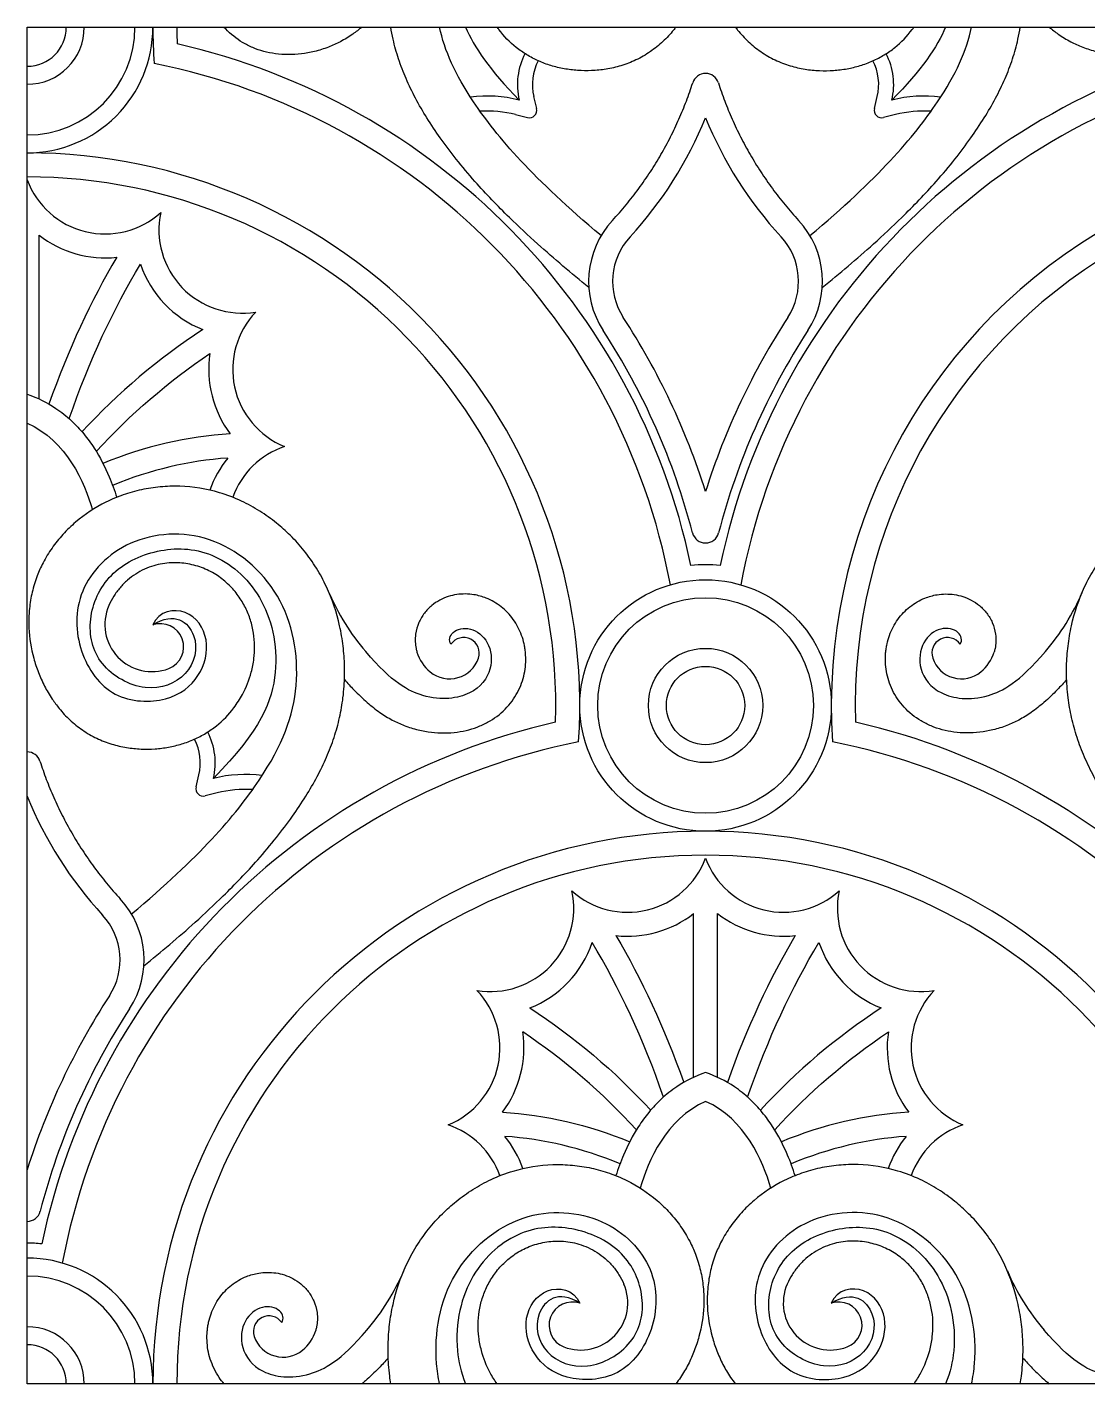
# Model space of a CAD drawing. Header units: millimetres. Extents: x -100 to 543, y -110 to 100.
# Drawn here: x 348.8 to 424.8, y -56.4 to 40.8 of the extents above; entities that cross this region are included whole.
import ezdxf

# ---------------------------------------------------------------- set-up
doc = ezdxf.new("R2010")
doc.units = ezdxf.units.MM
doc.header["$MEASUREMENT"] = 0
doc.layers.add('Layer 03', color=5, linetype='Continuous')

msp = doc.modelspace()

# ---------------------------------------------------------------- linework, layer by layer
at = {"layer": 'Layer 03'}
for p, q in [((348.839, 40.84), (543.244, 40.84)), ((348.839, -56.363), (348.839, 40.84)), ((385.341, 35.008), (385.137, 35.866)), ((409.539, 35.008), (409.743, 35.866)), ((383.834, 34.577), (384.69, 34.364)), ((411.046, 34.577), (410.19, 34.364)), ((349.697, 14.199), (349.697, 25.933)), ((360.937, -13.593), (361.142, -12.735)), ((362.445, -14.025), (361.589, -14.238)), ((396.582, -34.402), (396.582, -22.668)), ((398.298, -34.402), (398.298, -22.668)), ((543.244, -56.363), (348.839, -56.363))]:
    msp.add_line(p, q, dxfattribs=at)
for radius in [9.01, 7.723, 4.094, 2.806]:
    msp.add_circle((397.44, -7.762), radius, dxfattribs=at)
for centre, radius, start, end in [((348.839, 40.84), 7.723, 270, 0), ((348.839, 40.84), 4.094, 270, 0), ((348.839, 40.84), 2.806, 270, 0), ((348.839, 40.84), 9.01, 269.99999, 0), ((397.44, 40.84), 39.591, 180, 183.77586), ((397.44, 40.84), 37.875, 180, 181.81987), ((348.839, -7.762), 48.601, 11.90809, 77.22647), ((388.752, 36.727), 4.789, 152.50851, 193.39891), ((446.041, -7.762), 48.601, 102.77353, 168.09191), ((406.128, 36.727), 4.789, 346.60109, 27.49149), ((348.839, -7.762), 46.885, 10.63191, 78.81316), ((388.752, 36.727), 3.716, 152.75225, 193.39891), ((446.041, -7.762), 46.885, 101.18684, 169.36809), ((406.128, 36.727), 3.716, 346.60109, 27.24775), ((397.44, 36.554), 0.965, 17.79029, 162.20971), ((381.792, 26.381), 9.519, 76.01088, 97.18786), ((384.819, 34.884), 0.536, 256.01088, 13.39891), ((410.061, 34.884), 0.536, 166.60109, 283.98912), ((413.088, 26.381), 9.519, 82.81214, 103.98912), ((381.792, 26.381), 8.446, 76.01088, 93.42139), ((371.33, 44.932), 28.172, 317.29155, 337.94152), ((423.55, 44.932), 28.172, 202.05847, 222.70845), ((413.088, 26.381), 8.446, 86.57861, 103.98912), ((348.839, -7.762), 39.591, 356.22414, 90), ((446.041, -7.762), 39.591, 356.22414, 183.77586), ((348.839, -7.762), 37.875, 358.18013, 90), ((354.422, 31.986), 5.962, 200.52736, 311.96594), ((446.041, -7.762), 37.875, 358.18013, 181.81987), ((364.24, 26.311), 5.962, 167.97677, 279.41535), ((395.5, 22.622), 6.436, 137.29155, 213.07051), ((399.38, 22.622), 6.436, 326.92949, 42.70845), ((354.422, 31.986), 7.678, 232.01917, 276.26344), ((395.5, 22.622), 4.72, 137.29155, 213.07051), ((399.38, 22.622), 4.72, 326.92949, 42.70845), ((364.24, 26.311), 7.678, 198.6392, 248.47797), ((369.529, 16.313), 5.962, 136.34701, 247.78559), ((348.839, -7.762), 50.961, 17.50518, 33.07051), ((446.041, -7.762), 50.961, 146.92949, 162.49482), ((348.839, -7.762), 49.245, 14.54456, 33.07051), ((446.041, -7.762), 49.245, 146.92949, 165.45544), ((369.529, 16.313), 7.678, 171.49774, 216.93813), ((369.181, 5.144), 5.962, 108.63908, 160.27885), ((369.181, 5.144), 7.678, 141.07862, 160.81812), ((397.44, 4.848), 0.965, 194.54456, 345.45544), ((397.44, -7.762), 10.083, 84.04595, 95.95405), ((385.504, 6.736), 16.346, 203.02146, 220.60699), ((409.376, 6.736), 16.346, 319.39301, 336.97854), ((357.778, -1.966), 3.37, 156.2505, 290.92741), ((358.388, -3.56), 1.663, 290.9274, 109.39233), ((380.114, -4.007), 1.113, 341.43277, 145.29126), ((414.766, -4.007), 1.113, 34.70874, 198.56723), ((379.564, -3.097), 2.919, 196.61563, 230.7591), ((379.098, -3.666), 2.184, 230.75947, 341.43276), ((415.782, -3.666), 2.184, 198.56724, 309.24053), ((415.316, -3.097), 2.919, 309.2409, 343.38437), ((397.44, -56.363), 48.601, 102.77353, 168.09191), ((357.527, -11.874), 4.789, 346.60109, 27.49149), ((397.44, -56.363), 48.601, 11.90809, 77.22647), ((397.44, -56.363), 46.885, 101.18684, 169.36809), ((357.527, -11.874), 3.716, 346.60109, 27.24775), ((397.44, -56.363), 46.885, 10.63191, 78.81316), ((348.839, -12.048), 0.965, 17.79029, 90), ((361.459, -13.717), 0.536, 166.60109, 283.98912), ((364.486, -22.22), 9.519, 82.81214, 103.98912), ((374.949, -3.67), 28.172, 202.05847, 222.70845), ((364.486, -22.22), 8.446, 86.57861, 103.98912), ((397.44, -56.363), 39.591, 360, 180), ((397.44, -56.363), 37.875, 360, 180), ((391.856, -16.616), 5.962, 228.03406, 339.47264), ((403.023, -16.616), 5.962, 200.52736, 311.96594), ((382.038, -22.291), 5.962, 260.58465, 12.02323), ((412.842, -22.291), 5.962, 167.97677, 279.41535), ((350.779, -25.979), 6.436, 326.92949, 42.70845), ((350.779, -25.979), 4.72, 326.92949, 42.70845), ((391.856, -16.616), 7.678, 263.73656, 307.98083), ((403.023, -16.616), 7.678, 232.01917, 276.26344), ((382.038, -22.291), 7.678, 291.52203, 341.3608), ((412.842, -22.291), 7.678, 198.6392, 248.47797), ((376.749, -32.288), 5.962, 292.21441, 43.65299), ((418.131, -32.288), 5.962, 136.34701, 247.78559), ((397.44, -56.363), 50.961, 146.92949, 162.49482), ((397.44, -56.363), 49.245, 146.92949, 165.45544), ((376.749, -32.288), 7.678, 323.06187, 8.50226), ((418.131, -32.288), 7.678, 171.49774, 216.93813), ((377.098, -43.457), 5.962, 19.72115, 71.36092), ((417.782, -43.457), 5.962, 108.63908, 160.27885), ((377.098, -43.457), 7.678, 19.18188, 38.92138), ((417.782, -43.457), 7.678, 141.07862, 160.81812), ((348.839, -43.754), 0.965, 270, 345.45544), ((348.839, -56.363), 10.083, 84.04595, 90), ((348.839, -56.363), 9.01, 360, 90), ((360.775, -41.866), 16.346, 319.39301, 336.97854), ((434.105, -41.866), 16.346, 203.02146, 220.60699), ((348.839, -56.363), 7.723, 360, 90), ((388.501, -50.568), 3.37, 249.07259, 23.7495), ((406.379, -50.568), 3.37, 156.2505, 290.92741), ((387.891, -52.162), 1.663, 70.60767, 249.0726), ((406.989, -52.162), 1.663, 290.9274, 109.39233), ((366.165, -52.608), 1.113, 34.70874, 198.56723), ((348.839, -56.363), 4.094, 360, 90), ((367.18, -52.267), 2.184, 198.56724, 309.24053), ((366.715, -51.698), 2.919, 309.2409, 343.38437), ((348.839, -56.363), 2.806, 360, 90)]:
    msp.add_arc(centre, radius, start, end, dxfattribs=at)
for points, knots in [([(372.819, 40.84), (372.608, 40.667), (372.115, 40.289), (371.321, 39.794), (370.398, 39.373), (369.152, 38.991), (367.868, 38.829), (366.642, 38.914), (365.793, 39.082), (365, 39.352), (364.042, 39.832), (363.373, 40.367), (362.988, 40.798), (362.952, 40.84)], [1.482209, 1.482209, 1.482209, 1.482209, 1.862537, 2.350187, 2.789172, 3.276955, 4.169086, 4.587307, 4.989358, 5.377818, 5.755438, 6.485225, 6.562695, 6.562695, 6.562695, 6.562695]), ([(389.078, 22.182), (387.83, 23.195), (385.898, 24.828), (383.178, 27.367), (381.226, 29.393), (379.599, 31.321), (378.454, 32.845), (377.483, 34.301), (376.657, 35.717), (375.973, 37.125), (375.431, 38.539), (375.087, 39.78), (374.938, 40.55), (374.892, 40.84)], [-0.797836, -0.797836, -0.797836, -0.797836, 1.449663, 2.738683, 4.404197, 5.381246, 6.263864, 7.069173, 7.827665, 8.553643, 9.256514, 9.942884, 10.352739, 10.352739, 10.352739, 10.352739]), ([(389.962, 25.902), (385.118, 29.959), (380.491, 35.28), (378.743, 39.151), (378.383, 40.84)], [0, 0, 0, 0, 2.627654, 4.674872, 4.674872, 4.674872, 4.674872]), ([(395.312, 40.84), (395.257, 40.769), (394.97, 40.405), (394.392, 39.783), (393.491, 39.052), (392.479, 38.464), (391.405, 38.053), (390.334, 37.807), (389.29, 37.703), (388.281, 37.718), (387.305, 37.84), (386.363, 38.066), (385.466, 38.399), (384.629, 38.836), (383.627, 39.537), (382.943, 40.244), (382.549, 40.782), (382.507, 40.84)], [31.212793, 31.212793, 31.212793, 31.212793, 31.337897, 31.860107, 32.398615, 32.954463, 33.492486, 34.001755, 34.487785, 34.955837, 35.411413, 35.861405, 36.307073, 36.746926, 37.179257, 38.012849, 38.112136, 38.112136, 38.112136, 38.112136]), ([(399.568, 40.84), (399.623, 40.769), (399.91, 40.405), (400.488, 39.783), (401.389, 39.052), (402.401, 38.464), (403.475, 38.053), (404.546, 37.807), (405.59, 37.703), (406.599, 37.718), (407.575, 37.84), (408.517, 38.066), (409.414, 38.399), (410.251, 38.836), (411.253, 39.537), (411.937, 40.244), (412.331, 40.782), (412.373, 40.84)], [31.212793, 31.212793, 31.212793, 31.212793, 31.337897, 31.860107, 32.398615, 32.954463, 33.492486, 34.001755, 34.487785, 34.955837, 35.411413, 35.861405, 36.307073, 36.746926, 37.179257, 38.012849, 38.112136, 38.112136, 38.112136, 38.112136]), ([(404.918, 25.902), (409.762, 29.959), (414.389, 35.28), (416.137, 39.151), (416.497, 40.84)], [0, 0, 0, 0, 2.627654, 4.674872, 4.674872, 4.674872, 4.674872]), ([(405.802, 22.182), (407.05, 23.195), (408.982, 24.828), (411.702, 27.367), (413.654, 29.393), (415.281, 31.321), (416.426, 32.845), (417.397, 34.301), (418.223, 35.717), (418.907, 37.125), (419.449, 38.539), (419.793, 39.78), (419.942, 40.55), (419.988, 40.84)], [-0.797836, -0.797836, -0.797836, -0.797836, 1.449663, 2.738683, 4.404197, 5.381246, 6.263864, 7.069173, 7.827665, 8.553643, 9.256514, 9.942884, 10.352739, 10.352739, 10.352739, 10.352739]), ([(422.061, 40.84), (422.271, 40.667), (422.764, 40.289), (423.559, 39.794), (424.482, 39.373), (425.728, 38.991), (427.012, 38.829), (428.238, 38.914), (429.087, 39.082), (429.88, 39.352), (430.838, 39.832), (431.507, 40.367), (431.892, 40.798), (431.928, 40.84)], [1.482209, 1.482209, 1.482209, 1.482209, 1.862537, 2.350187, 2.789172, 3.276955, 4.169086, 4.587307, 4.989358, 5.377818, 5.755438, 6.485225, 6.562695, 6.562695, 6.562695, 6.562695]), ([(348.839, 14.534), (349.57, 14.296), (350.686, 13.745), (352.001, 12.697), (352.91, 11.724), (353.869, 10.399), (354.658, 8.871), (355.1, 7.655), (355.257, 7.155)], [-0.390365, -0.390365, -0.390365, -0.390365, 0.684435, 1.334877, 1.953275, 2.541456, 3.617638, 4.349299, 4.349299, 4.349299, 4.349299]), ([(357.2, -26.419), (358.448, -25.407), (360.381, -23.773), (363.101, -21.234), (365.053, -19.208), (366.679, -17.281), (367.824, -15.756), (368.796, -14.3), (369.621, -12.885), (370.306, -11.477), (370.848, -10.063), (371.242, -8.639), (371.455, -7.406), (371.572, -6.175), (371.6, -4.938), (371.495, -3.495), (371.167, -1.563), (370.538, 0.33), (369.586, 2.095), (368.713, 3.331), (367.747, 4.405), (366.679, 5.361), (365.518, 6.193), (364.154, 6.944), (362.259, 7.672), (360.27, 7.987), (358.381, 7.928), (357.02, 7.721), (355.713, 7.355), (354.08, 6.673), (352.617, 5.71), (351.389, 4.518), (350.601, 3.537), (349.991, 2.533), (349.513, 1.471), (349.177, 0.375), (348.97, -0.878), (348.929, -2.475), (349.176, -4.019), (349.63, -5.396), (350.067, -6.378), (350.575, -7.239), (351.178, -8.056), (351.887, -8.819), (352.787, -9.549), (353.8, -10.137), (354.874, -10.548), (355.945, -10.794), (356.988, -10.898), (357.998, -10.883), (358.974, -10.762), (359.915, -10.536), (360.812, -10.203), (361.649, -9.765), (362.651, -9.065), (363.555, -8.131), (364.392, -6.822), (364.871, -5.62), (365.101, -4.436), (365.154, -3.491), (365.076, -2.56), (364.857, -1.632), (364.493, -0.731), (363.982, 0.121), (363.311, 0.905), (362.473, 1.585), (361.477, 2.109), (360.357, 2.428), (359.143, 2.508), (358.086, 2.334), (357.236, 2.016), (356.598, 1.669), (356.007, 1.224), (355.477, 0.686), (355.031, 0.071), (354.795, -0.378), (354.693, -0.609)], [-0.797836, -0.797836, -0.797836, -0.797836, 1.449663, 2.738683, 4.404197, 5.381246, 6.263864, 7.069173, 7.827665, 8.553643, 9.256514, 9.942885, 10.616749, 11.004052, 11.671873, 12.344917, 13.024346, 14.408948, 15.117348, 15.82319, 16.521398, 17.134016, 17.824547, 18.515446, 19.307144, 20.655273, 21.306463, 21.945651, 22.576458, 23.201646, 24.415154, 25.005893, 25.590053, 26.171379, 26.64521, 27.216338, 27.76983, 28.417337, 29.44434, 29.942926, 30.441868, 30.945569, 31.337897, 31.860108, 32.398616, 32.954463, 33.492486, 34.001756, 34.487785, 34.955837, 35.411413, 35.861405, 36.307073, 36.746926, 37.179257, 38.012849, 38.54975, 39.345609, 39.810626, 40.231215, 40.667032, 41.112658, 41.561305, 42.020517, 42.497839, 42.998566, 43.524064, 44.062445, 44.618297, 45.21533, 45.549786, 45.883461, 46.228598, 46.58114, 46.936025, 47.288792, 47.288792, 47.288792, 47.288792]), ([(437.68, -26.419), (436.432, -25.407), (434.499, -23.773), (431.779, -21.234), (429.827, -19.208), (428.201, -17.281), (427.056, -15.756), (426.084, -14.3), (425.259, -12.885), (424.574, -11.477), (424.032, -10.063), (423.638, -8.639), (423.425, -7.406), (423.308, -6.175), (423.28, -4.938), (423.385, -3.495), (423.713, -1.563), (424.341, 0.33), (425.294, 2.095), (426.167, 3.331), (427.133, 4.405), (428.201, 5.361), (429.362, 6.193), (430.726, 6.944), (432.621, 7.672), (434.61, 7.987), (436.499, 7.928), (437.86, 7.721), (439.167, 7.355), (440.8, 6.673), (442.263, 5.71), (443.491, 4.518), (444.279, 3.537), (444.889, 2.533), (445.367, 1.471), (445.703, 0.375), (445.91, -0.878), (445.951, -2.475), (445.704, -4.019), (445.25, -5.396), (444.813, -6.378), (444.305, -7.239), (443.702, -8.056), (442.993, -8.819), (442.093, -9.549), (441.08, -10.137), (440.006, -10.548), (438.935, -10.794), (437.892, -10.898), (436.882, -10.883), (435.906, -10.762), (434.965, -10.536), (434.068, -10.203), (433.231, -9.765), (432.229, -9.065), (431.325, -8.131), (430.488, -6.822), (430.009, -5.62), (429.779, -4.436), (429.726, -3.491), (429.804, -2.56), (430.023, -1.632), (430.387, -0.731), (430.898, 0.121), (431.568, 0.905), (432.407, 1.585), (433.403, 2.109), (434.523, 2.428), (435.737, 2.508), (436.794, 2.334), (437.644, 2.016), (438.282, 1.669), (438.873, 1.224), (439.403, 0.686), (439.849, 0.071), (440.085, -0.378), (440.187, -0.609)], [-0.797836, -0.797836, -0.797836, -0.797836, 1.449663, 2.738683, 4.404197, 5.381246, 6.263864, 7.069173, 7.827665, 8.553643, 9.256514, 9.942885, 10.616749, 11.004052, 11.671873, 12.344917, 13.024346, 14.408948, 15.117348, 15.82319, 16.521398, 17.134016, 17.824547, 18.515446, 19.307144, 20.655273, 21.306463, 21.945651, 22.576458, 23.201646, 24.415154, 25.005893, 25.590053, 26.171379, 26.64521, 27.216338, 27.76983, 28.417337, 29.44434, 29.942926, 30.441868, 30.945569, 31.337897, 31.860108, 32.398616, 32.954463, 33.492486, 34.001756, 34.487785, 34.955837, 35.411413, 35.861405, 36.307073, 36.746926, 37.179257, 38.012849, 38.54975, 39.345609, 39.810626, 40.231215, 40.667032, 41.112658, 41.561305, 42.020517, 42.497839, 42.998566, 43.524064, 44.062445, 44.618297, 45.21533, 45.549786, 45.883461, 46.228598, 46.58114, 46.936025, 47.288792, 47.288792, 47.288792, 47.288792]), ([(371.571, -5.91), (371.79, -6.156), (372.312, -6.72), (373.146, -7.52), (374.066, -8.251), (374.958, -8.808), (375.88, -9.228), (377.126, -9.61), (378.411, -9.772), (379.636, -9.688), (380.485, -9.519), (381.278, -9.249), (382.237, -8.769), (383.06, -8.111), (383.696, -7.311), (384.064, -6.673), (384.332, -6.007), (384.551, -5.115), (384.583, -4.325), (384.503, -3.669), (384.425, -3.247), (384.276, -2.729), (384.015, -2.137), (383.567, -1.41), (382.836, -0.645), (381.845, -0.067), (380.951, 0.183), (380.236, 0.243), (379.615, 0.201), (378.995, 0.057), (378.381, -0.201), (377.898, -0.523), (377.541, -0.855), (377.292, -1.143), (377.074, -1.466), (376.823, -1.955), (376.657, -2.541), (376.627, -3.176), (376.68, -3.606), (376.741, -3.849), (376.766, -3.931)], [0.247896, 0.247896, 0.247896, 0.247896, 0.709347, 1.321861, 1.862537, 2.350187, 2.789172, 3.276955, 4.169086, 4.587307, 4.989358, 5.377818, 5.755438, 6.485225, 6.836839, 7.179251, 7.513254, 7.838039, 8.45956, 8.61062, 8.760709, 9.059998, 9.361841, 9.664103, 10.250808, 10.82681, 11.25179, 11.54031, 11.827654, 12.120417, 12.42656, 12.754985, 12.92914, 13.106021, 13.286574, 13.473363, 13.873414, 14.129889, 14.357798, 14.478647, 14.478647, 14.478647, 14.478647]), ([(423.309, -5.91), (423.09, -6.156), (422.568, -6.72), (421.734, -7.52), (420.814, -8.251), (419.922, -8.808), (419, -9.228), (417.754, -9.61), (416.469, -9.772), (415.244, -9.688), (414.395, -9.519), (413.602, -9.249), (412.643, -8.769), (411.82, -8.111), (411.184, -7.311), (410.815, -6.673), (410.548, -6.007), (410.329, -5.115), (410.297, -4.325), (410.377, -3.669), (410.455, -3.247), (410.604, -2.729), (410.865, -2.137), (411.313, -1.41), (412.044, -0.645), (413.034, -0.067), (413.929, 0.183), (414.644, 0.243), (415.265, 0.201), (415.885, 0.057), (416.499, -0.201), (416.982, -0.523), (417.339, -0.855), (417.588, -1.143), (417.806, -1.466), (418.057, -1.955), (418.223, -2.541), (418.253, -3.176), (418.2, -3.606), (418.139, -3.849), (418.114, -3.931)], [0.247896, 0.247896, 0.247896, 0.247896, 0.709347, 1.321861, 1.862537, 2.350187, 2.789172, 3.276955, 4.169086, 4.587307, 4.989358, 5.377818, 5.755438, 6.485225, 6.836839, 7.179251, 7.513254, 7.838039, 8.45956, 8.61062, 8.760709, 9.059998, 9.361841, 9.664103, 10.250808, 10.82681, 11.25179, 11.54031, 11.827654, 12.120417, 12.42656, 12.754985, 12.92914, 13.106021, 13.286574, 13.473363, 13.873414, 14.129889, 14.357798, 14.478647, 14.478647, 14.478647, 14.478647]), ([(379.199, -3.373), (379.021, -3.1), (379.23, -2.365), (380.599, -2.064), (381.985, -3.087), (382.282, -5.177), (380.867, -7.101), (377.665, -7.557), (374.998, -6.124), (373.094, -3.903)], [18.739638, 18.739638, 18.739638, 18.739638, 20.005853, 21.498992, 22.99213, 24.485269, 25.978408, 27.471546, 28.603435, 28.603435, 28.603435, 28.603435]), ([(415.681, -3.373), (415.859, -3.1), (415.65, -2.365), (414.281, -2.064), (412.895, -3.087), (412.598, -5.177), (414.013, -7.101), (417.215, -7.557), (419.882, -6.124), (421.786, -3.903)], [18.739638, 18.739638, 18.739638, 18.739638, 20.005853, 21.498992, 22.99213, 24.485269, 25.978408, 27.471546, 28.603435, 28.603435, 28.603435, 28.603435]), ([(397.44, -34.067), (396.709, -34.306), (395.592, -34.857), (394.277, -35.905), (393.369, -36.877), (392.41, -38.202), (391.621, -39.731), (391.178, -40.947), (391.022, -41.446)], [0.390365, 0.390365, 0.390365, 0.390365, 1.465165, 2.115607, 2.734005, 3.322186, 4.398369, 5.13003, 5.13003, 5.13003, 5.13003]), ([(403.858, -41.446), (403.702, -40.947), (403.259, -39.731), (402.47, -38.202), (401.511, -36.877), (400.603, -35.905), (399.288, -34.857), (398.171, -34.306), (397.44, -34.067)], [-4.349299, -4.349299, -4.349299, -4.349299, -3.617638, -2.541456, -1.953275, -1.334877, -0.684434, 0.390365, 0.390365, 0.390365, 0.390365]), ([(374.892, -56.363), (374.861, -56.177), (374.796, -55.716), (374.706, -54.776), (374.679, -53.539), (374.783, -52.096), (375.112, -50.165), (375.74, -48.272), (376.692, -46.506), (377.565, -45.27), (378.532, -44.196), (379.599, -43.241), (380.76, -42.408), (382.125, -41.658), (384.02, -40.93), (386.008, -40.614), (387.897, -40.673), (389.258, -40.88), (390.566, -41.246), (392.199, -41.928), (393.661, -42.891), (394.89, -44.083), (395.678, -45.064), (396.287, -46.069), (396.766, -47.131), (397.101, -48.226), (397.308, -49.479), (397.349, -51.077), (397.102, -52.62), (396.649, -53.997), (396.211, -54.979), (395.749, -55.763), (395.428, -56.211), (395.312, -56.363)], [10.352739, 10.352739, 10.352739, 10.352739, 10.616749, 11.004052, 11.671873, 12.344917, 13.024346, 14.408948, 15.117348, 15.82319, 16.521398, 17.134016, 17.824547, 18.515446, 19.307143, 20.655273, 21.306463, 21.94565, 22.576458, 23.201646, 24.415154, 25.005893, 25.590053, 26.171379, 26.64521, 27.216338, 27.76983, 28.417337, 29.44434, 29.942926, 30.441868, 30.945569, 31.212793, 31.212793, 31.212793, 31.212793]), ([(419.988, -56.363), (420.019, -56.177), (420.084, -55.716), (420.174, -54.776), (420.201, -53.539), (420.097, -52.096), (419.768, -50.165), (419.14, -48.272), (418.188, -46.506), (417.315, -45.27), (416.348, -44.196), (415.28, -43.241), (414.12, -42.408), (412.755, -41.658), (410.86, -40.93), (408.872, -40.614), (406.983, -40.673), (405.622, -40.88), (404.314, -41.246), (402.681, -41.928), (401.219, -42.891), (399.99, -44.083), (399.202, -45.064), (398.593, -46.069), (398.114, -47.131), (397.779, -48.226), (397.572, -49.479), (397.531, -51.077), (397.778, -52.62), (398.231, -53.997), (398.669, -54.979), (399.131, -55.763), (399.452, -56.211), (399.568, -56.363)], [10.352739, 10.352739, 10.352739, 10.352739, 10.616749, 11.004052, 11.671873, 12.344917, 13.024346, 14.408948, 15.117348, 15.82319, 16.521398, 17.134016, 17.824547, 18.515446, 19.307143, 20.655273, 21.306463, 21.94565, 22.576458, 23.201646, 24.415154, 25.005893, 25.590053, 26.171379, 26.64521, 27.216338, 27.76983, 28.417337, 29.44434, 29.942926, 30.441868, 30.945569, 31.212793, 31.212793, 31.212793, 31.212793]), ([(378.383, -56.363), (378.281, -55.884), (377.897, -53.241), (378.823, -48.119), (384.233, -43.662), (390.431, -44.189), (394.101, -48.047), (393.93, -52.648), (391.402, -56.103), (387.207, -56.198), (384.94, -54.385), (384.239, -51.582), (385.847, -49.233), (387.99, -49.563), (388.443, -50.593)], [4.674872, 4.674872, 4.674872, 4.674872, 5.255308, 7.882961, 10.510615, 13.138269, 15.765923, 18.393576, 21.02123, 23.648884, 26.276538, 28.904191, 31.531845, 34.159499, 34.159499, 34.159499, 34.159499]), ([(416.497, -56.363), (416.599, -55.884), (416.983, -53.241), (416.057, -48.119), (410.647, -43.662), (404.449, -44.189), (400.778, -48.047), (400.95, -52.648), (403.478, -56.103), (407.673, -56.198), (409.94, -54.385), (410.641, -51.582), (409.033, -49.233), (406.89, -49.563), (406.437, -50.593)], [4.674872, 4.674872, 4.674872, 4.674872, 5.255308, 7.882961, 10.510615, 13.138269, 15.765923, 18.393576, 21.02123, 23.648884, 26.276538, 28.904191, 31.531845, 34.159499, 34.159499, 34.159499, 34.159499]), ([(388.443, -50.593), (386.863, -49.567), (384.88, -51.239), (385.729, -54.395), (388.906, -55.616), (392.529, -53.597), (393.258, -50.17), (391.753, -46.765), (388.176, -45.004), (384.17, -45.099), (380.408, -48.201), (379.301, -52.684), (379.896, -55.513), (380.25, -56.363)], [53.395832, 53.395832, 53.395832, 53.395832, 55.73842, 58.081009, 60.423598, 62.766187, 65.108776, 67.451364, 69.793953, 72.136542, 74.479131, 76.82172, 77.698544, 77.698544, 77.698544, 77.698544]), ([(406.437, -50.593), (408.017, -49.567), (410, -51.239), (409.151, -54.395), (405.974, -55.616), (402.351, -53.597), (401.622, -50.17), (403.127, -46.765), (406.704, -45.004), (410.71, -45.099), (414.472, -48.201), (415.579, -52.684), (414.984, -55.513), (414.63, -56.363)], [53.395832, 53.395832, 53.395832, 53.395832, 55.73842, 58.081009, 60.423598, 62.766187, 65.108776, 67.451364, 69.793953, 72.136542, 74.479131, 76.82172, 77.698544, 77.698544, 77.698544, 77.698544]), ([(382.507, -56.363), (382.326, -56.108), (381.86, -55.357), (381.407, -54.221), (381.178, -53.037), (381.125, -52.092), (381.203, -51.162), (381.422, -50.233), (381.785, -49.333), (382.296, -48.481), (382.967, -47.696), (383.806, -47.016), (384.801, -46.492), (385.921, -46.173), (387.136, -46.094), (388.193, -46.267), (389.042, -46.585), (389.68, -46.933), (390.272, -47.377), (390.801, -47.915), (391.248, -48.53), (391.484, -48.979), (391.585, -49.21)], [38.112136, 38.112136, 38.112136, 38.112136, 38.54975, 39.345609, 39.810626, 40.231215, 40.667032, 41.112658, 41.561305, 42.020517, 42.497839, 42.998566, 43.524064, 44.062445, 44.618297, 45.21533, 45.549786, 45.883461, 46.228598, 46.58114, 46.936025, 47.288792, 47.288792, 47.288792, 47.288792]), ([(412.373, -56.363), (412.554, -56.108), (413.019, -55.357), (413.473, -54.221), (413.702, -53.037), (413.755, -52.092), (413.677, -51.162), (413.458, -50.233), (413.095, -49.333), (412.584, -48.481), (411.913, -47.696), (411.074, -47.016), (410.079, -46.492), (408.959, -46.173), (407.744, -46.094), (406.687, -46.267), (405.838, -46.585), (405.2, -46.933), (404.608, -47.377), (404.079, -47.915), (403.632, -48.53), (403.396, -48.979), (403.295, -49.21)], [38.112136, 38.112136, 38.112136, 38.112136, 38.54975, 39.345609, 39.810626, 40.231215, 40.667032, 41.112658, 41.561305, 42.020517, 42.497839, 42.998566, 43.524064, 44.062445, 44.618297, 45.21533, 45.549786, 45.883461, 46.228598, 46.58114, 46.936025, 47.288792, 47.288792, 47.288792, 47.288792]), ([(362.952, -56.363), (362.824, -56.215), (362.555, -55.865), (362.214, -55.274), (361.947, -54.608), (361.728, -53.717), (361.696, -52.926), (361.776, -52.271), (361.854, -51.848), (362.003, -51.331), (362.264, -50.738), (362.712, -50.011), (363.443, -49.247), (364.433, -48.668), (365.327, -48.419), (366.042, -48.358), (366.664, -48.401), (367.284, -48.544), (367.897, -48.802), (368.381, -49.125), (368.738, -49.456), (368.986, -49.744), (369.204, -50.068), (369.455, -50.557), (369.621, -51.142), (369.651, -51.777), (369.598, -52.208), (369.537, -52.45), (369.513, -52.533)], [6.562695, 6.562695, 6.562695, 6.562695, 6.836839, 7.179251, 7.513254, 7.838039, 8.45956, 8.61062, 8.760709, 9.059998, 9.361841, 9.664103, 10.250808, 10.82681, 11.25179, 11.54031, 11.827654, 12.120417, 12.42656, 12.754985, 12.92914, 13.106021, 13.286574, 13.473363, 13.873414, 14.129889, 14.357798, 14.478647, 14.478647, 14.478647, 14.478647]), ([(367.08, -51.975), (367.257, -51.701), (367.049, -50.966), (365.68, -50.666), (364.294, -51.688), (363.997, -53.779), (365.412, -55.703), (368.613, -56.158), (371.281, -54.726), (373.185, -52.505)], [18.739638, 18.739638, 18.739638, 18.739638, 20.005853, 21.498992, 22.99213, 24.485269, 25.978408, 27.471546, 28.603435, 28.603435, 28.603435, 28.603435]), ([(427.8, -51.975), (427.623, -51.701), (427.831, -50.966), (429.2, -50.666), (430.586, -51.688), (430.883, -53.779), (429.468, -55.703), (426.267, -56.158), (423.599, -54.726), (421.695, -52.505)], [18.739638, 18.739638, 18.739638, 18.739638, 20.005853, 21.498992, 22.99213, 24.485269, 25.978408, 27.471546, 28.603435, 28.603435, 28.603435, 28.603435]), ([(374.708, -54.511), (374.488, -54.758), (373.966, -55.321), (373.329, -55.933), (372.907, -56.29), (372.819, -56.363)], [0.247896, 0.247896, 0.247896, 0.247896, 0.709347, 1.321861, 1.482209, 1.482209, 1.482209, 1.482209]), ([(420.172, -54.511), (420.392, -54.758), (420.914, -55.321), (421.551, -55.933), (421.973, -56.29), (422.061, -56.363)], [0.247896, 0.247896, 0.247896, 0.247896, 0.709347, 1.321861, 1.482209, 1.482209, 1.482209, 1.482209])]:
    msp.add_open_spline(points, degree=3, knots=knots, dxfattribs=at)
for points in [[(380.25, 40.84), (380.841, 39.419), (381.967, 37.775), (384.093, 35.618)], [(414.63, 40.84), (414.039, 39.419), (412.913, 37.775), (410.787, 35.618)], [(355.26, 24.353), (353.414, 21.253), (351.796, 17.747), (350.4, 13.837)], [(351.85, 12.789), (353.309, 16.965), (355.016, 20.653), (356.964, 23.856)], [(361.423, 19.168), (358.238, 17.086), (355.351, 14.646), (352.768, 11.851)], [(353.795, 10.432), (356.228, 13.105), (358.94, 15.443), (361.935, 17.449)], [(348.839, 12.475), (351.673, 11.216), (352.95, 8.207), (353.514, 6.267)], [(363.392, 11.699), (360.299, 11.516), (357.255, 10.809), (354.272, 9.582)], [(363.207, 9.968), (360.419, 9.773), (357.676, 9.122), (354.963, 8.011)], [(356.317, -22.699), (361.16, -18.642), (366.362, -12.661), (368.707, -6.437), (367.456, 0.482), (362.045, 4.939), (355.848, 4.413), (352.177, 0.555), (352.349, -4.046), (354.876, -7.501), (359.072, -7.597), (361.339, -5.783), (362.039, -2.981), (360.432, -0.631), (358.289, -0.961), (357.835, -1.991)], [(357.835, -1.991), (359.416, -0.966), (361.399, -2.637), (360.55, -5.794), (357.373, -7.014), (353.749, -4.996), (353.02, -1.569), (354.526, 1.837), (358.103, 3.598), (362.108, 3.503), (365.871, 0.4), (367.269, -5.264), (365.584, -9.536), (362.185, -12.984)], [(391.019, -24.248), (392.864, -27.349), (394.483, -30.855), (395.879, -34.764)], [(403.861, -24.248), (402.016, -27.349), (400.397, -30.855), (399.001, -34.764)], [(394.429, -35.812), (392.969, -31.636), (391.262, -27.948), (389.314, -24.745)], [(400.451, -35.812), (401.911, -31.636), (403.618, -27.948), (405.566, -24.745)], [(384.855, -29.434), (388.041, -31.516), (390.928, -33.955), (393.511, -36.75)], [(410.025, -29.434), (406.839, -31.516), (403.952, -33.955), (401.369, -36.75)], [(392.484, -38.169), (390.05, -35.497), (387.339, -33.159), (384.343, -31.153)], [(402.396, -38.169), (404.829, -35.497), (407.541, -33.159), (410.537, -31.153)], [(382.887, -36.903), (385.979, -37.085), (389.024, -37.792), (392.007, -39.019)], [(397.44, -36.127), (394.606, -37.386), (393.328, -40.395), (392.764, -42.335)], [(402.116, -42.335), (401.552, -40.395), (400.274, -37.386), (397.44, -36.127)], [(411.993, -36.903), (408.901, -37.085), (405.856, -37.792), (402.873, -39.019)], [(391.315, -40.591), (388.603, -39.48), (385.859, -38.828), (383.072, -38.633)], [(411.808, -38.633), (409.021, -38.828), (406.277, -39.48), (403.565, -40.591)]]:
    msp.add_open_spline(points, degree=3, dxfattribs=at)
for points, weights in [([(390.77, 26.988), (394.735, 31.283), (396.521, 36.849)], [0.873240132904, 0.889126819285, 0.949496545288]), ([(398.359, 36.849), (400.145, 31.283), (404.11, 26.988)], [0.949496634025, 0.889126847422, 0.873240141568]), ([(349.758, -11.753), (351.544, -17.319), (355.508, -21.614)], [0.949496634025, 0.889126847422, 0.873240141568])]:
    msp.add_rational_spline(points, weights, degree=2, dxfattribs=at)

doc.saveas('drawing.dxf')
